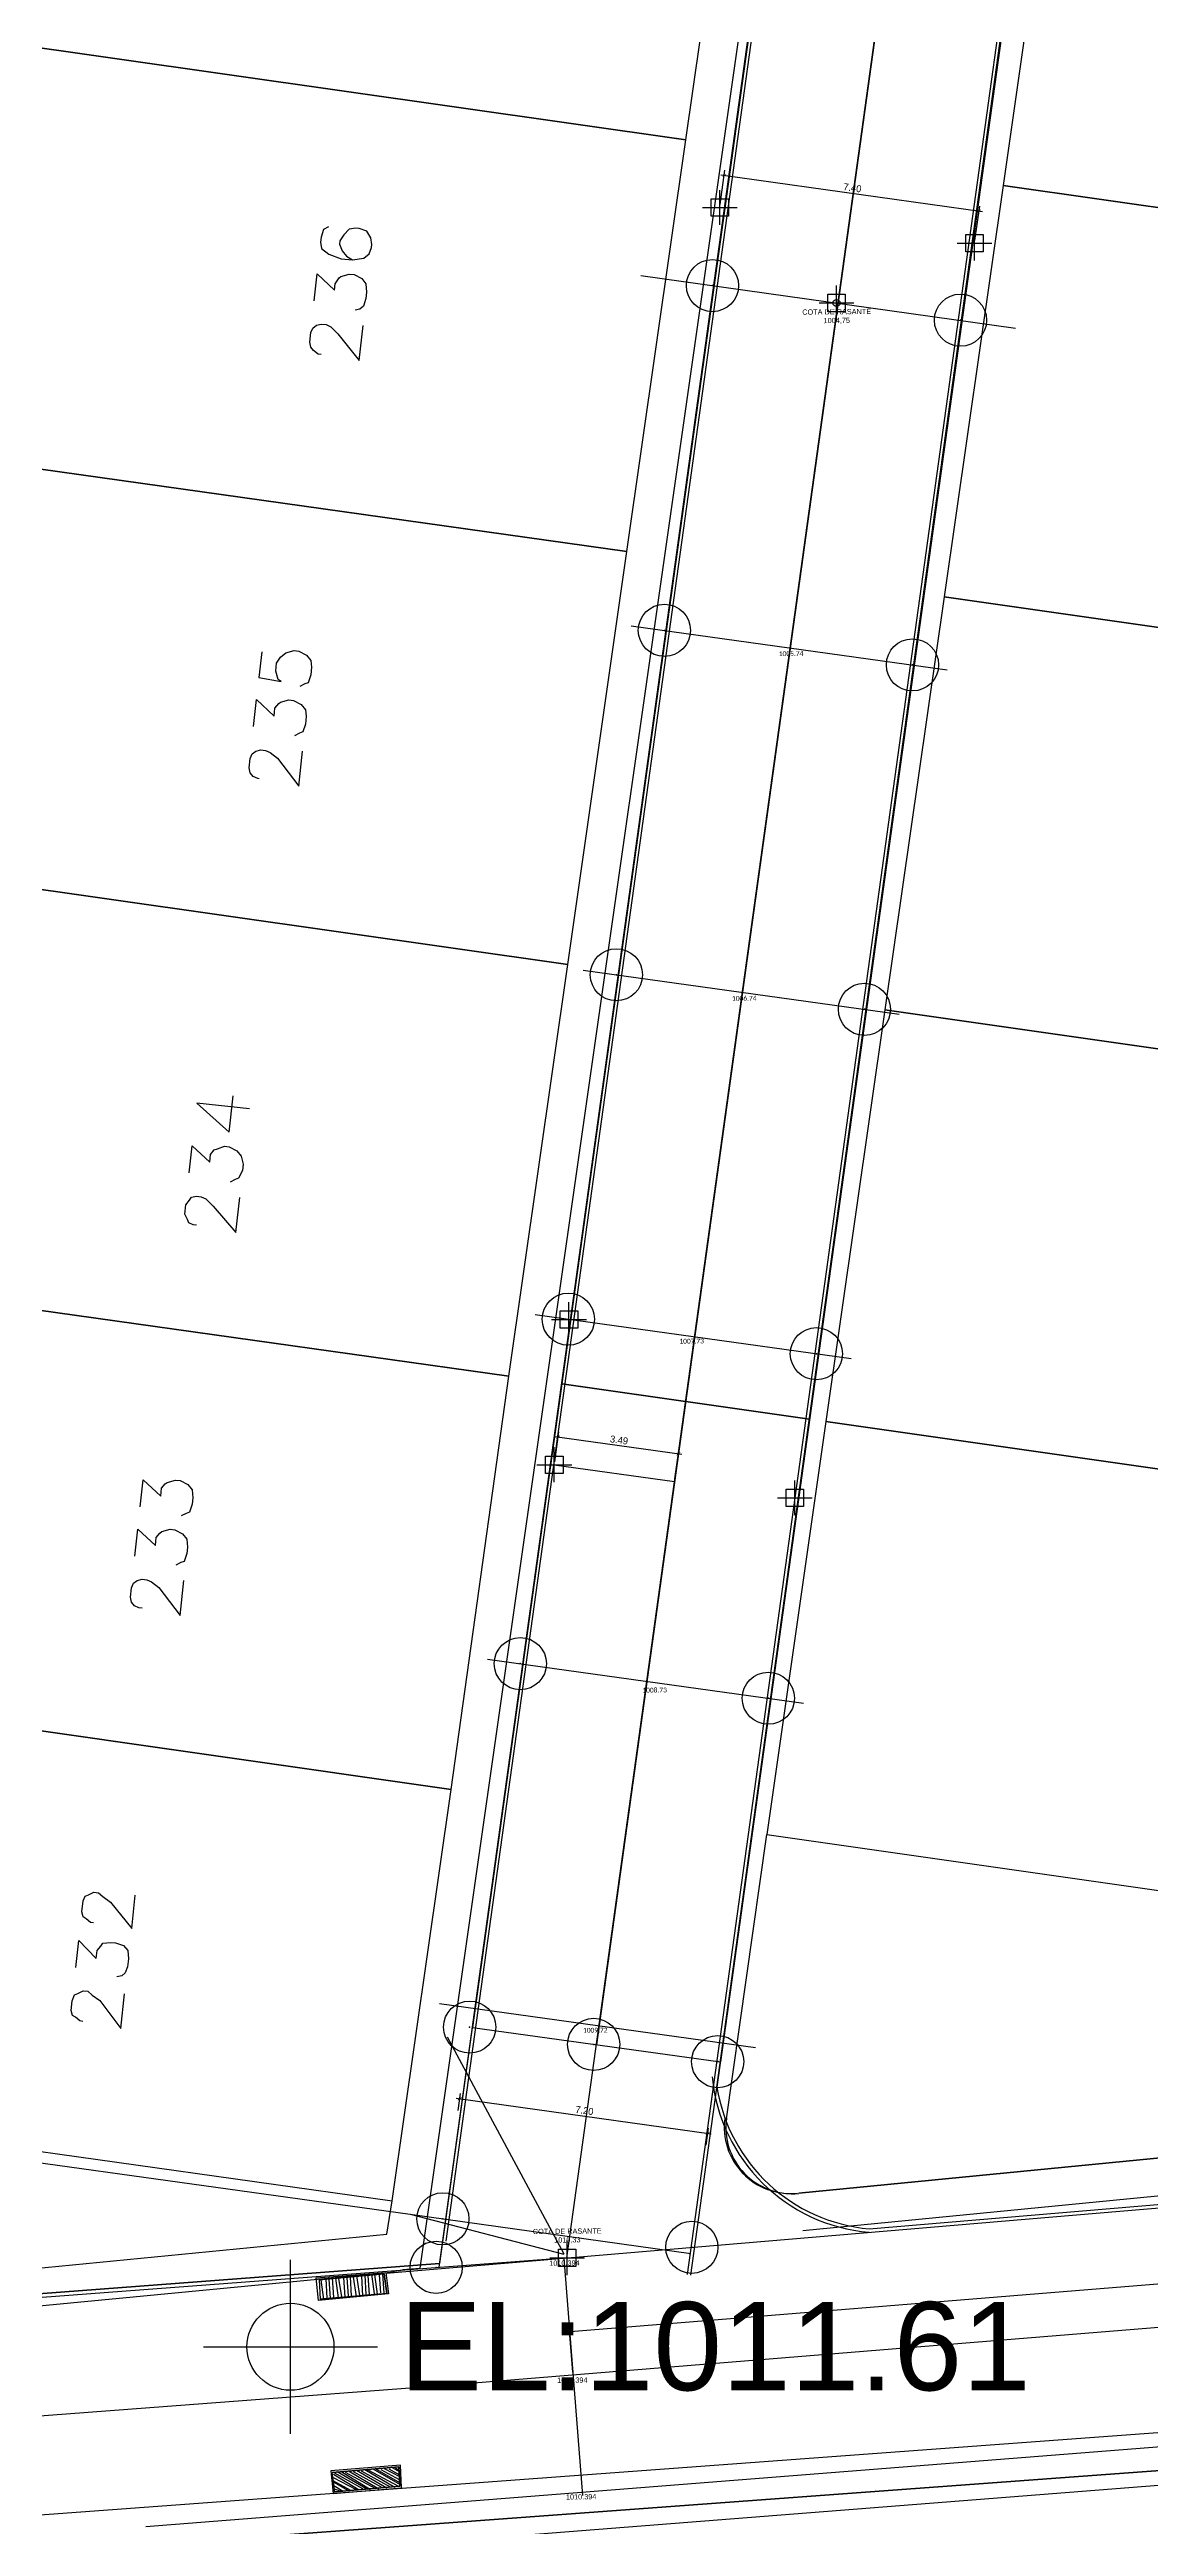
# Model space of a CAD drawing. Header units: metres. Extents: x 678 to 2349, y 417 to 1219.
# Drawn here: x 969.9 to 1001.6, y 849.2 to 920.4 of the extents above; entities that cross this region are included whole.
import ezdxf

# ---------------------------------------------------------------- set-up
doc = ezdxf.new("R2010")
doc.units = ezdxf.units.M
doc.header["$PDMODE"] = 32
doc.header["$PDSIZE"] = 1.5
for name, color, linetype in [('12-CONDICIONES EXISTENTES', 2, 'Continuous'), ('C-ANNO-MATC-TEXT', 150, 'Continuous'), ('C-ROAD-PROF-TEXT', 11, 'Continuous'), ('C-TOPO-TEXT', 7, 'Continuous'), ('LOTE 243', 1, 'Continuous')]:
    doc.layers.add(name, color=color, linetype=linetype)
doc.layers.add('PDF2_area escolar', color=7, linetype='Continuous', true_color=0x989898)
doc.layers.add('PDF_Geometry', color=7, linetype='Continuous', true_color=0x797979)
doc.styles.add('CITY2', font='stylu.ttf', dxfattribs={"height": 0.2})
doc.styles.get("Standard").update_dxf_attribs({"font": 'arial.ttf'})
doc.dimstyles.new('COTAS2', dxfattribs={"dimtxt": 0.02, "dimasz": 0.1, "dimexe": 0.15, "dimexo": 0.08, "dimgap": 0.05, "dimtad": 1, "dimzin": 0, "dimdsep": 46, "dimtxsty": 'CITY2', "dimblk": 'ARCHTICK', "dimcen": 1, "dimdle": 0.1, "dimclrd": 1, "dimclre": 1, "dimclrt": 2, "dimadec": 0, "dimazin": 0, "dimtfac": 1, "dimtofl": 0, "dimtmove": 0, "dimatfit": 3, "dimldrblk": 'ARCHTICK', "dimfxl": 0.18, "dimtolj": 1, "dimtzin": 0, "dimarcsym": 0})

# ---------------------------------------------------------------- blocks, each defined once
blk = doc.blocks.new('base')
at = {"layer": 'PDF_Geometry', "lineweight": 25, "extrusion": (-0.000787417, 0.063364, 0.99799), "elevation": 0.026}
for points in [[(-314.355, -197.288), (-299.601, -195.681), (-292.744, -194.188), (-282.663, -192.111), (-274.476, -190.361), (-258.037, -185.154), (-248.029, -180.61), (-240.539, -177.71), (-228.643, -174.042), (-222.733, -172.714), (-217.384, -171.04), (-209.935, -169.248), (-202.16, -164.759), (-196.196, -160.284), (-195.073, -159.817), (-178.095, -157.457), (-154.298, -156.614), (-136.667, -154.611), (-124.436, -153.164), (-118.066, -151.474), (-100.79, -146.646), (-80.955, -140.967), (-73.385, -139.328), (-61.694, -135.822), (-40.504, -131.604), (-37.727, -130.872), (-17.661, -129.441), (1.311, -127.461), (21.092, -124.929), (41.006, -122.83), (47.376, -123.458), (63.592, -123.186), (81.402, -124.312), (85.639, -96.072), (88.705, -66.393), (92.811, -40.781), (97.16, -22.386), (100.596, -1.562), (102.483, 8.32), (109.691, 37.361), (117.528, 76.62), (126.217, 115.638), (131.513, 149.592), (134.682, 173.973), (136.916, 195.591), (139.956, 229.678), (141.558, 250.676), (142.614, 271.37), (143.252, 283.21), (147.066, 312.938), (152.58, 355.631), (153.554, 396.042), (150.869, 418.02), (151.777, 438.639), (150.959, 458.028), (151.777, 438.639), (150.869, 418.02), (153.554, 396.042), (152.58, 355.631), (147.066, 312.938), (143.252, 283.21), (142.614, 271.37), (141.558, 250.676), (139.956, 229.678), (136.916, 195.591), (134.682, 173.973), (131.513, 149.592), (126.217, 115.638), (117.528, 76.62), (109.691, 37.361), (102.483, 8.32), (100.596, -1.562), (97.16, -22.386), (92.811, -40.781), (88.705, -66.393), (85.639, -96.072), (81.402, -124.312), (63.592, -123.186), (47.376, -123.458), (41.006, -122.83), (21.092, -124.929), (1.311, -127.461), (-17.661, -129.441), (-37.727, -130.872), (-40.504, -131.604), (-61.694, -135.822), (-73.385, -139.328), (-80.955, -140.967), (-100.79, -146.646), (-118.066, -151.474), (-124.436, -153.164), (-136.667, -154.611), (-154.298, -156.614), (-178.095, -157.457), (-195.073, -159.817), (-196.196, -160.284), (-202.16, -164.759), (-209.935, -169.248), (-217.384, -171.04), (-222.733, -172.714), (-228.643, -174.042), (-240.539, -177.71), (-248.029, -180.61), (-258.037, -185.154), (-274.476, -190.361), (-282.663, -192.111), (-292.744, -194.188), (-299.601, -195.681), (-314.355, -197.288), (-312.178, -178.446), (-309.146, -157.898), (-306.876, -132.899), (-305.823, -118.002), (-298.643, -78.802), (-291.055, -45.077), (-282.252, -15.116), (-275.645, 10.473), (-270.319, 33.898), (-263.825, 63.164), (-258.15, 86.408), (-284.424, 123.888)], [(-95.361, 161.299), (-95.875, 161.268), (-108.942, 77.056), (-107.591, 75.178), (-69.128, 69.199), (-67.25, 70.549), (-53.172, 161.224)], [(-146.68, 154.869), (-157.559, 84.583), (-156.209, 82.704), (-117.746, 76.726), (-115.862, 78.122), (-117.746, 76.726)], [(-93.968, 102.425), (-93.82, 102.5), (-93.747, 102.723), (-93.73, 102.861), (-93.754, 103.049), (-93.966, 103.214), (-94.32, 103.349), (-94.64, 103.388), (-94.971, 103.335), (-95.125, 103.214), (-95.193, 103.037), (-95.204, 102.945), (-95.18, 102.757), (-95.065, 102.558), (-94.842, 102.484), (-94.75, 102.473), (-94.562, 102.497), (-94.403, 102.663), (-94.289, 102.835), (-94.278, 102.927), (-94.348, 103.12), (-94.468, 103.274), (-94.64, 103.388)], [(-93.526, 104.552), (-93.62, 103.775), (-94.119, 104.252), (-94.141, 104.069), (-94.254, 103.897), (-94.305, 103.857), (-94.545, 103.793), (-94.682, 103.81), (-94.9, 103.929), (-95.02, 104.083), (-95.038, 104.317), (-95.016, 104.499), (-94.943, 104.722), (-94.841, 104.803), (-94.698, 104.832)], [(-93.71, 106.104), (-93.619, 106.093), (-93.493, 105.985), (-93.412, 105.883), (-93.383, 105.74), (-93.416, 105.466), (-93.478, 105.334), (-93.581, 105.254), (-93.723, 105.225), (-93.861, 105.241), (-93.992, 105.303), (-94.199, 105.514), (-94.802, 106.282), (-94.923, 105.276)], [(-91.892, 114.649), (-91.804, 115.381), (-92.439, 115.503), (-92.353, 115.447), (-92.289, 115.207), (-92.316, 114.979), (-92.43, 114.807), (-92.583, 114.686), (-92.823, 114.622), (-92.96, 114.639), (-93.178, 114.758), (-93.298, 114.911), (-93.322, 115.1), (-93.294, 115.328), (-93.221, 115.551), (-93.124, 115.586), (-92.976, 115.661)], [(-91.634, 116.797), (-91.727, 116.02), (-92.226, 116.498), (-92.254, 116.269), (-92.362, 116.143), (-92.413, 116.103), (-92.652, 116.039), (-92.789, 116.056), (-93.007, 116.175), (-93.128, 116.328), (-93.151, 116.517), (-93.124, 116.745), (-93.05, 116.968), (-92.954, 117.003), (-92.805, 117.078)], [(-91.777, 118.299), (-91.732, 118.293), (-91.6, 118.231), (-91.52, 118.128), (-91.49, 117.986), (-91.523, 117.712), (-91.586, 117.58), (-91.688, 117.5), (-91.831, 117.47), (-91.968, 117.487), (-92.099, 117.549), (-92.311, 117.714), (-92.909, 118.528), (-93.03, 117.522)], [(-91.374, 127.803), (-89.866, 127.621), (-90.783, 128.473), (-90.91, 127.422)], [(-89.624, 129.632), (-89.717, 128.855), (-90.216, 129.332), (-90.244, 129.104), (-90.352, 128.978), (-90.448, 128.943), (-90.642, 128.874), (-90.779, 128.89), (-90.997, 129.009), (-91.118, 129.163), (-91.181, 129.402), (-91.159, 129.585), (-91.04, 129.803), (-90.944, 129.837), (-90.795, 129.912)], [(-89.813, 131.139), (-89.722, 131.128), (-89.59, 131.065), (-89.555, 130.968), (-89.48, 130.82), (-89.513, 130.546), (-89.621, 130.42), (-89.678, 130.334), (-89.821, 130.305), (-89.958, 130.321), (-90.089, 130.384), (-90.296, 130.594), (-90.945, 131.368), (-91.066, 130.362)], [(-88.096, 139.232), (-88.19, 138.455), (-88.688, 138.933), (-88.716, 138.704), (-88.824, 138.578), (-88.875, 138.538), (-89.115, 138.474), (-89.252, 138.49), (-89.469, 138.609), (-89.59, 138.763), (-89.608, 138.997), (-89.586, 139.18), (-89.513, 139.403), (-89.416, 139.438), (-89.268, 139.512)], [(-87.925, 140.649), (-88.019, 139.872), (-88.518, 140.349), (-88.545, 140.121), (-88.653, 139.995), (-88.704, 139.955), (-88.944, 139.891), (-89.081, 139.907), (-89.299, 140.026), (-89.419, 140.18), (-89.437, 140.414), (-89.415, 140.597), (-89.342, 140.82), (-89.245, 140.854), (-89.097, 140.929)], [(-88.115, 142.156), (-88.023, 142.145), (-87.892, 142.083), (-87.811, 141.98), (-87.782, 141.837), (-87.815, 141.563), (-87.877, 141.432), (-87.98, 141.351), (-88.122, 141.322), (-88.26, 141.339), (-88.391, 141.401), (-88.603, 141.565), (-89.201, 142.379), (-89.322, 141.374)], [(-104.719, 157.14), (-105.99, 148.9)], [(-86.607, 151.202), (-86.516, 151.191), (-86.39, 151.083), (-86.304, 151.026), (-86.275, 150.884), (-86.313, 150.564), (-86.376, 150.432), (-86.473, 150.397), (-86.621, 150.323), (-86.758, 150.339), (-86.884, 150.447), (-87.096, 150.612), (-87.699, 151.38), (-87.815, 150.42)], [(-86.082, 152.483), (-86.176, 151.706), (-86.669, 152.23), (-86.697, 152.001), (-86.805, 151.875), (-86.861, 151.789), (-87.095, 151.771), (-87.232, 151.787), (-87.456, 151.861), (-87.576, 152.014), (-87.594, 152.248), (-87.567, 152.477), (-87.499, 152.654), (-87.397, 152.735), (-87.254, 152.764)], [(-86.266, 154.036), (-86.175, 154.025), (-86.049, 153.917), (-85.963, 153.86), (-85.933, 153.718), (-85.966, 153.443), (-86.034, 153.266), (-86.131, 153.231), (-86.279, 153.156), (-86.416, 153.173), (-86.542, 153.281), (-86.754, 153.446), (-87.352, 154.259), (-87.473, 153.254)], [(-106.886, 160.323), (-145.165, 157.051)], [(-56.369, 163.557), (-94.928, 160.273), (-95.089, 159.319)], [(-60.552, 164.246), (-95.121, 161.363)], [(-92.964, 161.567), (-94.836, 161.421), (-94.907, 161.986), (-92.989, 162.126)], [(-93.009, 161.572), (-93.08, 162.137)], [(-93.152, 161.543), (-93.177, 162.102)], [(-93.243, 161.554), (-93.269, 162.113)], [(-93.34, 161.519), (-93.366, 162.079)], [(-93.432, 161.53), (-93.503, 162.095)], [(-93.523, 161.541), (-93.6, 162.061)], [(-93.666, 161.512), (-93.691, 162.072)], [(-93.757, 161.523), (-93.788, 162.037)], [(-93.854, 161.488), (-93.879, 162.048)], [(-93.945, 161.499), (-94.017, 162.064)], [(-94.042, 161.465), (-94.113, 162.03)], [(-94.18, 161.481), (-94.205, 162.041)], [(-94.276, 161.447), (-94.302, 162.006)], [(-94.368, 161.458), (-94.393, 162.017)], [(-94.465, 161.423), (-94.536, 161.988)], [(-94.556, 161.434), (-94.627, 161.999)], [(-94.693, 161.45), (-94.724, 161.964)], [(-94.79, 161.416), (-94.816, 161.975)], [(-143.834, 164.635), (-62.455, 169.623)], [(-93.299, 167.635), (-93.339, 167.686), (-95.212, 167.541), (-95.186, 166.982), (-93.268, 167.121)], [(-93.286, 167.355), (-93.807, 167.65)], [(-93.297, 167.264), (-93.95, 167.621)], [(-93.308, 167.173), (-94.041, 167.632)], [(-93.314, 167.127), (-94.138, 167.597)], [(-93.326, 167.407), (-93.716, 167.639)], [(-93.411, 167.092), (-94.275, 167.614)], [(-93.548, 167.109), (-94.367, 167.625)], [(-93.639, 167.12), (-94.509, 167.596)], [(-93.736, 167.085), (-94.601, 167.607)], [(-93.873, 167.102), (-94.698, 167.572)], [(-93.97, 167.067), (-94.835, 167.588)], [(-94.107, 167.083), (-94.932, 167.554)], [(-94.204, 167.049), (-95.069, 167.57)], [(-94.296, 167.06), (-95.166, 167.536)], [(-94.438, 167.031), (-95.217, 167.495)], [(-94.53, 167.042), (-95.223, 167.45)], [(-94.667, 167.058), (-95.188, 167.353)], [(-94.764, 167.023), (-95.199, 167.261)], [(-94.901, 167.04), (-95.204, 167.216)], [(-94.998, 167.005), (-95.215, 167.124)], [(-95.089, 167.016), (-95.175, 167.073)], [(-93.304, 167.589), (-93.482, 167.657)], [(-93.315, 167.498), (-93.573, 167.668)]]:
    blk.add_lwpolyline(points, dxfattribs=at)
for points in [[(-104.27, 100.05), (-106.119, 88.17), (-86.359, 85.14), (-84.516, 96.974)], [(-133.128, 104.547), (-134.976, 92.667), (-115.222, 89.591), (-113.373, 101.471)], [(-102.427, 111.884), (-104.27, 100.05), (-84.516, 96.974), (-82.667, 108.854)], [(-131.284, 116.381), (-133.128, 104.547), (-113.373, 101.471), (-111.53, 113.305)], [(-100.578, 123.764), (-102.427, 111.884), (-82.667, 108.854), (-80.824, 120.689)], [(-129.436, 128.261), (-131.284, 116.381), (-111.53, 113.305), (-109.681, 125.186)], [(-98.735, 135.599), (-100.578, 123.764), (-80.824, 120.689), (-78.975, 132.569)], [(-127.593, 140.096), (-129.436, 128.261), (-109.681, 125.186), (-107.838, 137.02)], [(-96.932, 147.484), (-98.735, 135.599), (-78.975, 132.569), (-77.132, 144.403)], [(-125.744, 151.976), (-127.593, 140.096), (-107.838, 137.02), (-105.99, 148.9)], [(-95.089, 159.319), (-96.932, 147.484), (-77.132, 144.403), (-75.329, 156.289)], [(-145.063, 155.972), (-106.784, 159.244)], [(-92.878, 161.51), (-94.887, 161.381), (-94.953, 161.992), (-92.938, 162.166)], [(-94.907, 161.986), (-94.836, 161.421), (-92.964, 161.567), (-92.989, 162.126)], [(-62.557, 170.702), (-143.936, 165.714)], [(-93.288, 167.727), (-95.252, 167.592), (-95.237, 166.941), (-93.228, 167.07)], [(-95.186, 166.982), (-95.212, 167.541), (-93.339, 167.686), (-93.268, 167.121)]]:
    blk.add_lwpolyline(points, close=True, dxfattribs=at)
blk = doc.blocks.new('_ArchTick')
at = {"color": 0, "linetype": 'ByBlock', "const_width": 0.15}
blk.add_lwpolyline([(-0.5, -0.5), (0.5, 0.5)], dxfattribs=at)
blk = doc.blocks.new('*D4383')
at = {"layer": '12-CONDICIONES EXISTENTES', "color": 1, "lineweight": -2, "transparency": 16777216}
blk.add_line((981.636, 861.484), (988.965, 860.463), dxfattribs=at)
at = {"layer": '12-CONDICIONES EXISTENTES', "color": 1, "linetype": 'Continuous', "lineweight": -2, "transparency": 16777216}
for p, q in [((981.688, 861.132), (981.756, 861.619)), ((988.819, 860.137), (988.887, 860.625))]:
    blk.add_line(p, q, dxfattribs=at)
at = {"layer": 'Defpoints', "color": 0, "transparency": 16777216}
for p in [(981.677, 861.052, 2010.087), (988.866, 860.476), (988.808, 860.058, 2010.087)]:
    blk.add_point(p, dxfattribs=at)
at = {"layer": '12-CONDICIONES EXISTENTES', "color": 1, "lineweight": -2, "transparency": 16777216, "xscale": 0.1, "yscale": 0.1, "zscale": 0.1}
for p, rotation in [((981.735, 861.471), 172.0630022380145), ((988.866, 860.476), 352.0630022380145)]:
    blk.add_blockref('_ArchTick', p, dxfattribs=dict(at, rotation=rotation))
at = {"layer": '12-CONDICIONES EXISTENTES', "color": 2, "transparency": 16777216, "insert": (985.322, 861.13), "char_height": 0.2, "attachment_point": 5, "rotation": 352.063, "style": 'CITY2'}
blk.add_mtext('\\A1;7.20', dxfattribs=at)
blk = doc.blocks.new('*D4399')
at = {"layer": '12-CONDICIONES EXISTENTES', "color": 1, "lineweight": -2, "transparency": 16777216}
blk.add_line((984.794, 854.767), (1028.475, 858.323), dxfattribs=at)
at = {"layer": '12-CONDICIONES EXISTENTES', "color": 1, "linetype": 'Continuous', "lineweight": -2, "transparency": 16777216}
for p, q in [((1028.471, 857.15), (1028.364, 858.465)), ((984.988, 853.61), (984.881, 854.925))]:
    blk.add_line(p, q, dxfattribs=at)
at = {"layer": 'Defpoints', "color": 0, "transparency": 16777216}
for p in [(1028.376, 858.315), (1028.477, 857.07, 2010.208), (984.995, 853.53, 2010.087)]:
    blk.add_point(p, dxfattribs=at)
at = {"layer": '12-CONDICIONES EXISTENTES', "color": 1, "lineweight": -2, "transparency": 16777216, "xscale": 0.1, "yscale": 0.1, "zscale": 0.1}
for p, rotation in [((1028.376, 858.315), 4.654790695715179), ((984.894, 854.775), 184.6547906957151)]:
    blk.add_blockref('_ArchTick', p, dxfattribs=dict(at, rotation=rotation))
at = {"layer": '12-CONDICIONES EXISTENTES', "color": 2, "transparency": 16777216, "insert": (1006.622, 856.699), "char_height": 0.2, "attachment_point": 5, "rotation": 4.65479, "style": 'CITY2'}
blk.add_mtext('\\A1;43.63', dxfattribs=at)
blk = doc.blocks.new('*U4829')
at = {"layer": 'C-TOPO-TEXT', "color": 7, "linetype": 'Continuous', "lineweight": -3}
for p, q in [((984.73, 854.514, 1011.612), (984.73, 859.514, 1011.612)), ((982.23, 857.014, 1011.612), (987.23, 857.014, 1011.612))]:
    blk.add_line(p, q, dxfattribs=at)
blk.add_circle((984.73, 857.014, 1011.612), 1.25, dxfattribs=at)
at = {"layer": 'C-TOPO-TEXT', "color": 7, "linetype": 'Continuous', "lineweight": -3, "insert": (987.865, 857.014, 1011.612), "char_height": 2.54, "attachment_point": 4}
blk.add_mtext('EL:1011.61', dxfattribs=at)
blk = doc.blocks.new('*U4907')
at = {"color": 0, "linetype": 'ByBlock', "lineweight": -2, "transparency": 16777216}
for p, q in [((-1, 0), (1, 0)), ((0, -1), (0, 1))]:
    blk.add_line(p, q, dxfattribs=at)
blk.add_lwpolyline([(-0.5, -0.5), (-0.5, 0.5), (0.5, 0.5), (0.5, -0.5)], close=True, dxfattribs=at)
blk = doc.blocks.new('*D5286')
at = {"layer": '12-CONDICIONES EXISTENTES', "color": 1, "linetype": 'Continuous', "lineweight": -2, "transparency": 16777216}
for p, q in [((989.224, 915.933), (989.363, 916.921)), ((996.549, 914.906), (996.688, 915.894))]:
    blk.add_line(p, q, dxfattribs=at)
at = {"layer": '12-CONDICIONES EXISTENTES', "color": 1, "lineweight": -2, "transparency": 16777216}
blk.add_line((989.243, 916.787), (996.766, 915.732), dxfattribs=at)
at = {"layer": 'Defpoints', "color": 0, "transparency": 16777216}
for p in [(989.213, 915.854, 1004.76), (996.667, 915.746), (996.538, 914.827, 1004.784)]:
    blk.add_point(p, dxfattribs=at)
at = {"layer": '12-CONDICIONES EXISTENTES', "color": 1, "lineweight": -2, "transparency": 16777216, "xscale": 0.1, "yscale": 0.1, "zscale": 0.1}
for p, rotation in [((989.342, 916.773), 172.0188825498923), ((996.667, 915.746), 352.0188825498923)]:
    blk.add_blockref('_ArchTick', p, dxfattribs=dict(at, rotation=rotation))
at = {"layer": '12-CONDICIONES EXISTENTES', "color": 2, "transparency": 16777216, "insert": (993.026, 916.416), "char_height": 0.2, "attachment_point": 5, "rotation": 352.01888, "style": 'CITY2'}
blk.add_mtext('\\A1;7.40', dxfattribs=at)
blk = doc.blocks.new('*D5287')
at = {"layer": '12-CONDICIONES EXISTENTES', "color": 1, "linetype": 'Continuous', "lineweight": -2, "transparency": 16777216}
for p, q in [((984.467, 879.78), (984.588, 880.646)), ((987.924, 879.298), (988.044, 880.165))]:
    blk.add_line(p, q, dxfattribs=at)
at = {"layer": '12-CONDICIONES EXISTENTES', "color": 1, "lineweight": -2, "transparency": 16777216}
blk.add_line((984.468, 880.512), (988.123, 880.002), dxfattribs=at)
at = {"layer": 'Defpoints', "color": 0, "transparency": 16777216}
for p in [(984.456, 879.701, 1008.436), (988.024, 880.016), (987.913, 879.219, 1008.436)]:
    blk.add_point(p, dxfattribs=at)
at = {"layer": '12-CONDICIONES EXISTENTES', "color": 1, "lineweight": -2, "transparency": 16777216, "xscale": 0.1, "yscale": 0.1, "zscale": 0.1}
for p, rotation in [((984.567, 880.498), 172.0630022380149), ((988.024, 880.016), 352.0630022380149)]:
    blk.add_blockref('_ArchTick', p, dxfattribs=dict(at, rotation=rotation))
at = {"layer": '12-CONDICIONES EXISTENTES', "color": 2, "transparency": 16777216, "insert": (986.317, 880.41), "char_height": 0.2, "attachment_point": 5, "rotation": 352.063, "style": 'CITY2'}
blk.add_mtext('\\A1;3.49', dxfattribs=at)

msp = doc.modelspace()

# ---------------------------------------------------------------- linework, layer by layer
msp.add_line((980.308, 858.146, 2012.755), (984.73133, 857.00155, 2012.755))
at = {"elevation": 1010.851}
msp.add_lwpolyline([(981.1595, 856.72868), (938.06969, 853.47319), (951.10433, 946.44823), (952.88464, 947.81371), (991.3932, 942.39316), (992.76771, 940.60718)], close=True, dxfattribs=at)
for points, elevation in [([(984.66802, 882.03088), (991.79546, 881.0108), (999.89894, 939.61446), (992.76669, 940.5998), (984.66802, 882.03088)], 1007.65625), ([(989.13215, 861.80396), (999.89895, 939.61446)], 2010.208), ([(992.27833, 936.91376), (982.10067, 863.51608)], 2010.087), ([(995.84421, 936.4193), (985.66655, 863.02162)], 2010.087), ([(999.41009, 935.92484), (989.23243, 862.52716)], 2010.087), ([(984.66802, 882.03088), (982.10051, 863.51488), (989.23227, 862.52596), (991.79546, 881.0108), (984.66802, 882.03088)], 1007.65625), ([(984.66802, 882.03088), (991.79546, 881.0108)], 1007.65625), ([(982.10051, 863.51488), (989.2326, 862.52835)], 2010.087), ([(982.10067, 863.51608), (989.2326, 862.52835)], 2010.087)]:
    msp.add_lwpolyline(points, dxfattribs=dict(elevation=elevation))
at = {"elevation": 2010.733, "flags": 128}
msp.add_lwpolyline([(981.377, 863.254), (984.73056, 857.01129)], dxfattribs=at)
for p in [(982.02206, 863.52967, 2010.087), (985.58757, 863.03257, 2010.087), (989.15309, 862.53547, 2010.087)]:
    msp.add_point(p)
at = {"layer": '12-CONDICIONES EXISTENTES', "color": 1}
msp.add_line((940.528, 863.7, 1010.851), (980.308, 858.146, 2012.755), dxfattribs=at)
for points, elevation in [([(981.14545, 856.62734), (993.00635, 942.16402)], 2010.087), ([(981.35008, 857.375), (993.10541, 942.15028)], 2010.087), ([(984.81691, 856.89427), (996.57224, 941.66955)], 2010.087), ([(988.28374, 856.41355), (1000.03906, 941.18883)], 2010.087), ([(988.38279, 856.39981), (1000.13812, 941.17509)], 2010.087), ([(986.94673, 913.89411), (997.71793, 912.38244)], 996.877), ([(986.66841, 903.82531), (995.75341, 902.56031)], 2012.755), ([(985.28931, 893.92086), (994.37431, 892.65586)], 2012.755), ([(983.91021, 884.01642), (992.99521, 882.75142)], 2012.755), ([(984.456, 879.701), (987.91257, 879.21909)], 1008.436), ([(982.53111, 874.11197), (991.61611, 872.84697)], 2012.755), ([(981.15201, 864.20752), (990.23701, 862.94252)], 2012.755), ([(980.308, 858.146), (988.38432, 857.02145)], 2012.755), ([(984.73076, 856.88699), (985.26818, 850.05873)], 2010.087)]:
    msp.add_lwpolyline(points, dxfattribs=dict(at, elevation=elevation))
msp.add_circle((992.56867, 913.10511, 996.877), 0.1, dxfattribs=at)
msp.add_arc((993.93363, 862.5733, 2010.208), 4.96273, 185.5044731, 265.1024367, dxfattribs=at)
for p in [(989.00361, 913.60544, 996.877), (996.13464, 912.61124, 2010.087), (987.62156, 903.6926, 2012.755), (994.75259, 902.69839, 2010.087), (986.24072, 893.78839, 2012.755), (993.37192, 892.79544, 2012.755), (984.85988, 883.88418, 2012.755), (991.99108, 882.89123, 2012.755), (983.47904, 873.97998, 2012.755), (990.61007, 872.98577, 2010.087), (981.25321, 858.01503, 2010.087), (988.4089, 857.19774, 2012.755), (981.05883, 856.62079, 1010.851)]:
    msp.add_point(p, dxfattribs=at)
at = {"layer": 'LOTE 243', "elevation": 2012.755}
msp.add_lwpolyline([(1031.75988, 864.21121), (1041.47469, 933.80219), (1040.13744, 935.57891), (1001.70898, 940.95713), (999.89895, 939.61447), (989.13215, 861.80396, 0.34383803), (993.51005, 857.72906), (1028.15704, 860.65617, 0.36259196)], format="xyb", close=True, dxfattribs=at)
at = {"layer": 'LOTE 243'}
for points, elevation in [([(979.61914, 856.45514), (1028.16593, 860.55656)], 2012.755), ([(937.95342, 853.36412), (984.73234, 856.89833)], 1010.851), ([(981.31497, 853.23045), (1028.47712, 857.07043)], 2012.755), ([(938.06969, 853.47319), (981.1595, 856.72868)], 1010.851), ([(972.70759, 849.17046), (1028.78831, 853.58429)], 2012.755), ([(945.45131, 850.52091), (981.31497, 853.23045)], 1010.851), ([(944.63955, 845.85797), (1028.88611, 852.48864)], 2012.755)]:
    msp.add_lwpolyline(points, dxfattribs=dict(at, elevation=elevation))
at = {"layer": 'PDF_Geometry', "lineweight": 25, "extrusion": (-0.000787417, 0.063364, 0.99799)}
for centre, radius, start, end in [((-1001.86917, -782.61973, 1060.76006), 1.91053, 351.1803147, 94.8844278), ((-1001.91488, -782.61422, 1060.76006), 1.91053, 351.1803147, 94.8844278), ((-977.09845, -936.74434, 1060.76006), 158.68738, 94.7962903, 94.8897662)]:
    msp.add_arc(centre, radius, start, end, dxfattribs=at)

# ---------------------------------------------------------------- block references
at = {"layer": 'C-ANNO-MATC-TEXT', "lineweight": -2, "xscale": 0.5, "yscale": 0.5, "zscale": 0.5}
for p in [(989.213, 915.854, 1004.76), (996.538, 914.828, 1004.783), (996.538, 914.827, 1004.784), (992.569, 913.105, 1004.748), (984.878, 883.875, 1008.366), (984.456, 879.701, 1008.437), (984.456, 879.701, 1008.436), (991.369, 878.751, 1008.435), (984.82533, 856.89498, 2012.755)]:
    msp.add_blockref('*U4907', p, dxfattribs=at)
at = {"layer": 'C-TOPO-TEXT', "color": 7, "linetype": 'Continuous', "lineweight": -3}
msp.add_blockref('*U4829', (-7.85972, -2.67703, -1011.612), dxfattribs=at)
at = {"layer": 'PDF2_area escolar'}
msp.add_blockref('base', (882.736, 1016.336, 999.038), dxfattribs=at)

# ---------------------------------------------------------------- texts
at = {"layer": 'C-ROAD-PROF-TEXT', "color": 11, "linetype": 'Continuous', "lineweight": -3, "char_height": 0.15, "attachment_point": 8, "rotation": 0.5711077}
for s, insert in [('{\\C2;COTA DE RASANTE \\P1004,75}', (992.57834, 912.50048)), ('{\\fCalibri|b0|i0|c0|p34;\\H0.91667x;\\C256;1005.74}', (991.26446, 902.95169, 4020.174)), ('{\\fCalibri|b0|i0|c0|p34;\\H0.91667x;\\C256;1006.74}', (989.91778, 893.04049, 4020.174)), ('{\\fCalibri|b0|i0|c0|p34;\\H0.91667x;\\C256;1007.73}', (988.40569, 883.18365, 4020.174)), ('{\\fCalibri|b0|i0|c0|p34;\\H0.91667x;\\C256;1008.73}', (987.3405, 873.14977, 4020.174)), ('{\\fCalibri|b0|i0|c0|p34;\\H0.91667x;\\C256;1009.72}', (985.63459, 863.36977, 2010.087)), ('{\\C2;COTA DE RASANTE \\P1010,33}', (984.83179, 857.30798)), ('{\\C2;1010.394}', (984.74795, 856.66853, 2010.087)), ('{\\C2;1010.394}', (984.97457, 853.30044, 2010.087)), ('{\\C2;1010.394}', (985.22901, 849.94651, 2010.087))]:
    msp.add_mtext(s, dxfattribs=dict(at, insert=insert))

# ---------------------------------------------------------------- dimensions: what is measured, and where the dimension line sits
at = {"layer": '12-CONDICIONES EXISTENTES', "color": 1}
for p1, p2, distance, picture, middle in [((989.213, 915.854, 1004.76), (996.538, 914.827, 1004.784), 0.92762, '*D5286', (993.02622, 916.41551)), ((984.456, 879.701, 1008.436), (987.91257, 879.21909, 1008.436), 0.80464, '*D5287', (986.31672, 880.40996)), ((981.67669, 861.05245, 2010.087), (988.80771, 860.05825, 2010.087), 0.42215, '*D4383', (985.3223, 861.12985)), ((984.99496, 853.53008, 2010.087), (1028.47712, 857.07043, 2010.208), 1.24904, '*D4399', (1006.62215, 856.69913))]:
    dim = msp.add_aligned_dim(p1=p1, p2=p2, distance=distance, dimstyle='COTAS2', dxfattribs=at)
    dim.commit()
    dim.dimension.update_dxf_attribs({"geometry": picture, "text_midpoint": middle})

doc.saveas('drawing.dxf')
